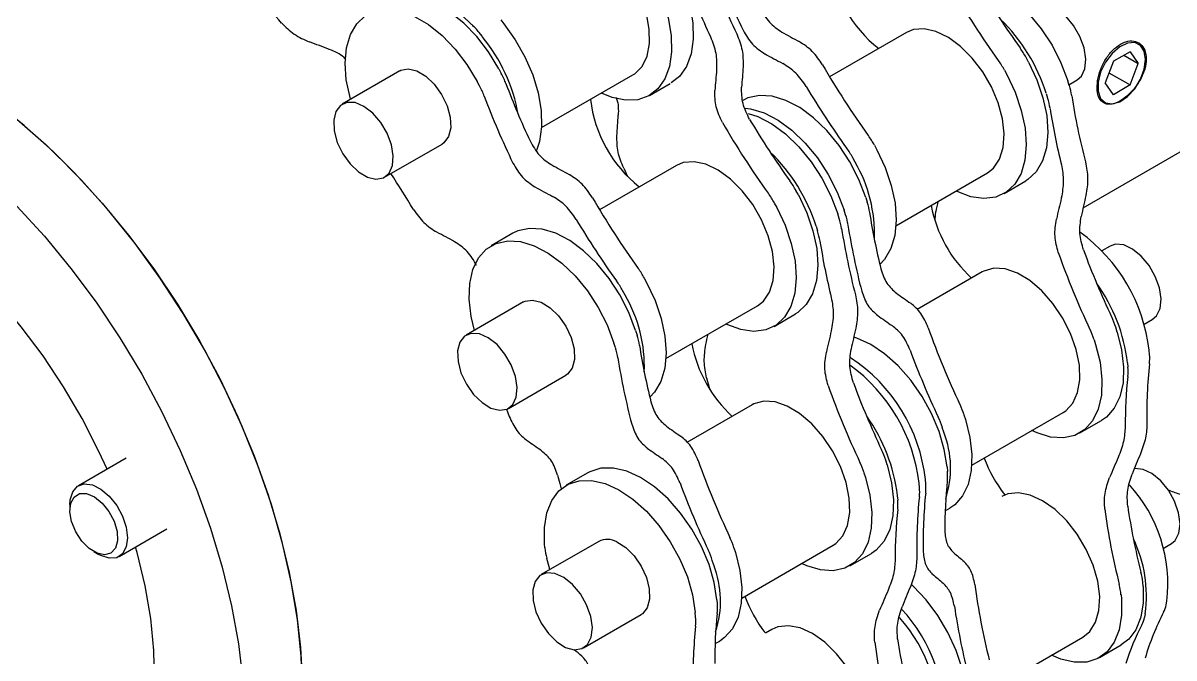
# Model space of a CAD drawing. Header units: millimetres. Extents: x 0 to 11880, y 0 to 8400.
# Drawn here: x 6542.7 to 6655.5, y 1450.1 to 1512.3 of the extents above; entities that cross this region are included whole.
import ezdxf

# ---------------------------------------------------------------- set-up
doc = ezdxf.new("R2010")
doc.units = ezdxf.units.MM
doc.header["$LTSCALE"] = 20

msp = doc.modelspace()

# ---------------------------------------------------------------- linework, layer by layer
at = {"color": 7, "linetype": 'Continuous', "lineweight": 25}
for p, q in [((6589.54, 1512.6), (6589.85, 1512.22)), ((6587.73, 1511), (6587.42, 1511.38)), ((6629.29, 1511.37), (6621.77, 1507.03)), ((6641.25, 1508.47), (6641.01, 1508.91)), ((6646.6, 1494.21), (6672.64, 1509.24)), ((6651.2, 1509.49), (6649.57, 1508.55)), ((6650.6, 1509.15), (6652.01, 1508.33)), ((6651.2, 1509.49), (6652.01, 1508.33)), ((6589.36, 1507.8), (6589.6, 1507.36)), ((6649.57, 1508.55), (6648.75, 1506.44)), ((6651.2, 1506.23), (6652.01, 1508.33)), ((6579.65, 1507.61), (6574.02, 1504.36)), ((6593.54, 1502.05), (6602.49, 1507.21)), ((6638.89, 1507.69), (6639.13, 1507.25)), ((6645.25, 1506.18), (6645.1, 1506.63)), ((6645.22, 1506.26), (6646.02, 1506.72)), ((6649.13, 1507.42), (6651.2, 1506.23)), ((6587.47, 1506.14), (6587.24, 1506.58)), ((6604.13, 1505.2), (6606.14, 1506.36)), ((6649.57, 1505.28), (6648.75, 1506.44)), ((6651.2, 1506.23), (6649.57, 1505.28)), ((6642.98, 1505.41), (6643.13, 1504.95)), ((6578.16, 1497.19), (6583.79, 1500.44)), ((6626.15, 1500.33), (6626.39, 1499.89)), ((6624.27, 1498.67), (6624.03, 1499.11)), ((6606.75, 1498.35), (6599.23, 1494.01)), ((6601.59, 1498.07), (6601.98, 1497.27)), ((6628.27, 1492.45), (6637.23, 1497.62)), ((6638.86, 1495.6), (6640.98, 1496.83)), ((6618.71, 1495.46), (6618.47, 1495.9)), ((6616.35, 1494.67), (6616.59, 1494.23)), ((6625.31, 1495.2), (6625.45, 1494.75)), ((6622.71, 1493.16), (6622.56, 1493.62)), ((6623.33, 1493.52), (6623.18, 1493.98)), ((6632.12, 1493.09), (6632.19, 1493.83)), ((6620.44, 1492.39), (6620.58, 1491.94)), ((6590.73, 1491.71), (6588.61, 1490.49)), ((6649.24, 1490.45), (6648.44, 1489.99)), ((6636.71, 1487.92), (6630.33, 1484.23)), ((6603.61, 1487.32), (6603.84, 1486.88)), ((6601.72, 1485.65), (6601.49, 1486.09)), ((6591.79, 1484.98), (6586.16, 1481.73)), ((6605.73, 1479.43), (6614.69, 1484.6)), ((6616.32, 1482.59), (6618.44, 1483.81)), ((6652.58, 1482.81), (6653.38, 1483.28)), ((6602.76, 1482.19), (6602.91, 1481.73)), ((6649.94, 1482.04), (6649.8, 1482.5)), ((6600.79, 1480.51), (6600.64, 1480.96)), ((6647.68, 1481.27), (6647.82, 1480.82)), ((6653.11, 1479.82), (6653.07, 1480.25)), ((6650.95, 1479.02), (6650.98, 1478.6)), ((6590.3, 1474.56), (6595.93, 1477.81)), ((6590.12, 1474.47), (6590.38, 1473.78)), ((6614.17, 1474.91), (6607.79, 1471.22)), ((6634.93, 1473.92), (6635.08, 1473.46)), ((6635.7, 1469), (6644.65, 1474.17)), ((6646.29, 1472.15), (6648.41, 1473.38)), ((6632.96, 1472.24), (6632.81, 1472.69)), ((6552.83, 1469.68), (6548.16, 1466.98)), ((6627.4, 1469.03), (6627.26, 1469.49)), ((6598.09, 1468.26), (6595.97, 1467.04)), ((6625.13, 1468.26), (6625.28, 1467.8)), ((6633.27, 1468.82), (6633.31, 1468.39)), ((6630.56, 1466.81), (6630.53, 1467.23)), ((6631.19, 1467.17), (6631.15, 1467.59)), ((6628.4, 1466.01), (6628.44, 1465.58)), ((6547.33, 1465.15), (6547.33, 1464.58)), ((6633.08, 1464.53), (6633.55, 1464.8)), ((6552.16, 1460.05), (6556.83, 1462.75)), ((6599.15, 1461.53), (6593.52, 1458.28)), ((6549.67, 1460.53), (6550.16, 1460.25)), ((6593.87, 1460.89), (6593.84, 1461.31)), ((6612.39, 1460.9), (6612.54, 1460.45)), ((6613.16, 1455.98), (6622.11, 1461.15)), ((6623.74, 1459.14), (6625.87, 1460.36)), ((6654.45, 1460.85), (6655.25, 1461.32)), ((6610.41, 1459.22), (6610.27, 1459.68)), ((6652.48, 1457.11), (6652.44, 1457.54)), ((6650.32, 1456.32), (6650.36, 1455.89)), ((6610.73, 1455.8), (6610.76, 1455.38)), ((6654.74, 1455.32), (6654.81, 1455.68)), ((6597.66, 1451.11), (6603.29, 1454.36)), ((6608.64, 1454.15), (6608.61, 1454.58)), ((6652.69, 1454.45), (6652.62, 1454.1)), ((6616.11, 1452.91), (6615.48, 1452.55)), ((6610.54, 1451.52), (6611, 1451.78)), ((6637.64, 1447.01), (6646.59, 1452.17)), ((6648.22, 1450.16), (6650.34, 1451.39))]:
    msp.add_line(p, q, dxfattribs=at)
at = {"color": 7, "linetype": 'Continuous', "lineweight": 25, "flags": 128}
for points in [[(6603.39, 1508.04), (6603.88, 1509.04), (6604.12, 1510.28), (6604.09, 1511.69), (6603.81, 1513.22), (6603.28, 1514.79), (6602.53, 1516.32), (6601.59, 1517.75), (6600.51, 1519.01), (6599.33, 1520.04), (6598.12, 1520.79), (6596.93, 1521.23), (6595.81, 1521.33), (6594.81, 1521.1), (6594.56, 1520.97)], [(6604.71, 1520.8), (6605.83, 1519.24), (6606.78, 1517.56), (6607.54, 1515.8), (6608.07, 1514.03), (6608.37, 1512.32), (6608.41, 1510.71), (6608.2, 1509.27), (6607.74, 1508.04), (6607.06, 1507.07), (6606.25, 1506.43)], [(6602.59, 1519.58), (6603.71, 1518.02), (6604.66, 1516.33), (6605.42, 1514.57), (6605.95, 1512.81), (6606.25, 1511.09), (6606.29, 1509.49), (6606.08, 1508.05), (6605.62, 1506.82), (6604.94, 1505.84), (6604.05, 1505.16), (6602.98, 1504.78), (6601.77, 1504.73), (6600.47, 1505), (6599.41, 1505.43)], [(6636.24, 1516.49), (6637.27, 1516.15), (6638.64, 1515.44), (6640, 1514.44), (6641.3, 1513.19), (6642.5, 1511.74), (6643.56, 1510.12), (6644.43, 1508.4), (6645.1, 1506.63)], [(6589.36, 1507.8), (6588.35, 1509.46), (6587.19, 1510.97), (6585.92, 1512.29), (6584.57, 1513.36), (6583.2, 1514.16), (6581.85, 1514.66), (6580.57, 1514.84), (6579.4, 1514.69), (6578.59, 1514.35)], [(6574.82, 1504.83), (6574.78, 1504.99), (6574.41, 1506.72), (6574.3, 1508.37), (6574.43, 1509.86), (6574.81, 1511.16), (6575.43, 1512.22), (6576.26, 1512.99), (6577.28, 1513.46), (6578.45, 1513.61), (6579.73, 1513.44), (6581.08, 1512.94), (6582.45, 1512.14), (6583.8, 1511.06), (6585.07, 1509.75), (6586.23, 1508.23), (6587.24, 1506.58)], [(6646.02, 1506.72), (6646.44, 1507.09), (6646.78, 1507.82), (6646.87, 1508.77), (6646.71, 1509.86), (6646.29, 1510.98), (6645.67, 1512.05), (6644.9, 1512.96), (6644.04, 1513.64), (6643.17, 1514.02), (6642.37, 1514.07), (6641.88, 1513.89)], [(6589.85, 1512.22), (6590.97, 1510.66), (6591.92, 1508.97), (6592.68, 1507.22), (6593.21, 1505.45), (6593.5, 1503.74), (6593.55, 1502.13), (6593.34, 1500.69), (6593.05, 1499.82)], [(6637.23, 1497.62), (6637.82, 1498.08), (6638.42, 1498.96), (6638.77, 1500.1), (6638.87, 1501.44), (6638.7, 1502.92), (6638.28, 1504.48), (6637.63, 1506.04), (6636.77, 1507.53), (6635.74, 1508.87), (6634.6, 1510.01), (6633.4, 1510.89), (6632.19, 1511.47), (6631.03, 1511.73), (6629.97, 1511.65), (6629.29, 1511.37)], [(6652.72, 1508.74), (6652.6, 1509.54), (6652.23, 1510.11), (6651.66, 1510.39), (6650.96, 1510.34), (6650.19, 1509.97), (6649.44, 1509.32), (6648.8, 1508.46), (6648.32, 1507.49), (6648.07, 1506.5), (6648.07, 1505.61), (6648.32, 1504.91), (6648.8, 1504.48), (6649.44, 1504.37), (6650.19, 1504.58), (6650.96, 1505.1), (6651.66, 1505.86), (6652.23, 1506.79), (6652.6, 1507.79), (6652.72, 1508.74)], [(6579.65, 1507.61), (6579.76, 1507.67), (6580.49, 1507.81), (6581.33, 1507.6), (6582.2, 1507.09), (6583.03, 1506.3), (6583.74, 1505.3), (6584.28, 1504.2), (6584.58, 1503.08), (6584.64, 1502.04), (6584.43, 1501.18), (6583.98, 1500.58), (6583.79, 1500.44)], [(6602.49, 1507.21), (6602.67, 1507.32), (6603.39, 1508.04)], [(6641.25, 1508.47), (6642.07, 1506.73), (6642.67, 1504.96), (6643.04, 1503.23), (6643.16, 1501.58), (6643.02, 1500.09), (6642.64, 1498.79), (6642.02, 1497.73), (6641.19, 1496.96), (6640.98, 1496.83)], [(6639.13, 1507.25), (6639.95, 1505.51), (6640.55, 1503.74), (6640.92, 1502), (6641.04, 1500.36), (6640.9, 1498.86), (6640.52, 1497.56), (6639.9, 1496.51), (6639.07, 1495.73), (6638.05, 1495.26), (6636.88, 1495.11), (6635.6, 1495.29), (6634.25, 1495.79), (6634.22, 1495.8)], [(6570.12, 1446.77), (6570, 1450.26), (6569.63, 1453.86), (6569.01, 1457.56), (6568.16, 1461.33), (6567.07, 1465.14), (6565.75, 1468.96), (6564.22, 1472.77), (6562.48, 1476.54), (6560.54, 1480.25), (6558.43, 1483.86), (6556.14, 1487.36), (6553.71, 1490.71), (6551.15, 1493.9), (6548.47, 1496.91), (6545.69, 1499.7), (6542.84, 1502.27), (6539.93, 1504.59)], [(6578.05, 1497.14), (6578.6, 1497.59), (6578.94, 1498.34), (6579.01, 1499.29), (6578.83, 1500.38), (6578.41, 1501.51), (6577.78, 1502.57), (6577, 1503.47), (6576.14, 1504.13), (6575.27, 1504.5), (6574.48, 1504.53), (6573.83, 1504.23), (6573.38, 1503.62), (6573.18, 1502.77), (6573.23, 1501.73), (6573.53, 1500.61), (6574.07, 1499.5), (6574.78, 1498.51), (6575.61, 1497.72), (6576.48, 1497.2), (6577.32, 1497), (6578.05, 1497.14)], [(6625.31, 1495.2), (6624.64, 1496.97), (6623.76, 1498.69), (6622.7, 1500.31), (6621.5, 1501.76), (6620.2, 1503.01), (6618.84, 1504.01), (6617.47, 1504.72), (6616.14, 1505.13), (6614.89, 1505.2), (6613.76, 1504.96), (6613.27, 1504.72)], [(6613.49, 1503.97), (6614.02, 1503.9), (6615.35, 1503.5), (6616.72, 1502.79), (6618.08, 1501.79), (6619.38, 1500.54), (6620.58, 1499.08), (6621.64, 1497.47), (6622.51, 1495.74), (6623.18, 1493.98)], [(6613.8, 1503.45), (6614.73, 1503.14), (6616.1, 1502.43), (6617.46, 1501.43), (6618.76, 1500.18), (6619.96, 1498.72), (6621.01, 1497.11), (6621.89, 1495.38), (6622.56, 1493.62)], [(6542.12, 1502.87), (6544.99, 1500.36), (6547.78, 1497.63), (6550.49, 1494.67), (6553.08, 1491.53), (6555.55, 1488.21), (6557.87, 1484.75), (6560.03, 1481.16), (6562.01, 1477.48), (6563.8, 1473.72), (6565.39, 1469.92), (6566.76, 1466.09), (6567.91, 1462.28), (6568.82, 1458.5), (6569.5, 1454.78), (6569.93, 1451.15), (6570.12, 1447.63)], [(6626.39, 1499.89), (6627.21, 1498.15), (6627.81, 1496.38), (6628.18, 1494.65), (6628.29, 1493), (6628.16, 1491.5), (6627.78, 1490.21), (6627.16, 1489.15), (6626.69, 1488.66)], [(6614.69, 1484.6), (6615.28, 1485.07), (6615.88, 1485.95), (6616.23, 1487.08), (6616.33, 1488.43), (6616.16, 1489.91), (6615.74, 1491.47), (6615.09, 1493.03), (6614.23, 1494.51), (6613.2, 1495.86), (6612.06, 1497), (6610.86, 1497.88), (6609.65, 1498.46), (6608.49, 1498.72), (6607.43, 1498.63), (6606.75, 1498.35)], [(6618.71, 1495.46), (6619.53, 1493.72), (6620.13, 1491.95), (6620.5, 1490.21), (6620.61, 1488.57), (6620.48, 1487.07), (6620.1, 1485.77), (6619.48, 1484.72), (6618.65, 1483.94), (6618.44, 1483.81)], [(6542.13, 1494.36), (6544.83, 1491.41), (6547.43, 1488.26), (6549.89, 1484.95), (6552.21, 1481.48), (6554.37, 1477.9), (6556.35, 1474.21), (6558.14, 1470.45), (6559.73, 1466.65), (6561.1, 1462.83), (6562.25, 1459.01), (6563.17, 1455.23), (6563.84, 1451.51), (6564.27, 1447.88)], [(6616.59, 1494.23), (6617.41, 1492.49), (6618.01, 1490.72), (6618.38, 1488.99), (6618.49, 1487.34), (6618.36, 1485.85), (6617.98, 1484.55), (6617.36, 1483.49), (6616.52, 1482.72), (6615.51, 1482.25), (6614.34, 1482.1), (6613.06, 1482.27), (6611.71, 1482.77), (6611.68, 1482.79)], [(6550.98, 1468.61), (6550.18, 1470.34), (6548.53, 1473.56), (6546.7, 1476.68), (6544.7, 1479.69), (6542.56, 1482.55), (6540.29, 1485.23), (6537.91, 1487.72), (6535.46, 1489.98), (6532.94, 1492), (6530.39, 1493.76), (6529.92, 1494.05)], [(6602.76, 1482.19), (6602.09, 1483.96), (6601.21, 1485.68), (6600.16, 1487.29), (6598.96, 1488.75), (6597.66, 1490), (6596.3, 1491), (6594.93, 1491.71), (6593.6, 1492.11), (6592.35, 1492.19), (6591.22, 1491.94), (6590.73, 1491.71)], [(6586.96, 1482.19), (6586.64, 1483.57), (6586.44, 1485.25), (6586.5, 1486.8), (6586.81, 1488.16), (6587.36, 1489.29), (6588.13, 1490.15), (6589.1, 1490.72), (6590.23, 1490.97), (6591.48, 1490.89), (6592.81, 1490.49), (6594.18, 1489.77), (6595.54, 1488.78), (6596.84, 1487.53), (6598.04, 1486.07), (6599.09, 1484.45), (6599.97, 1482.73), (6600.64, 1480.96)], [(6653.38, 1483.28), (6653.78, 1483.62), (6654.14, 1484.34), (6654.24, 1485.28), (6654.08, 1486.36), (6653.68, 1487.48), (6653.07, 1488.55), (6652.3, 1489.48), (6651.44, 1490.16), (6650.58, 1490.56), (6649.77, 1490.63), (6649.24, 1490.45)], [(6644.65, 1474.17), (6644.91, 1474.33), (6645.61, 1475.08), (6646.07, 1476.11), (6646.29, 1477.36), (6646.24, 1478.79), (6645.93, 1480.33), (6645.38, 1481.89), (6644.6, 1483.42), (6643.65, 1484.84), (6642.55, 1486.08), (6641.37, 1487.08), (6640.16, 1487.8), (6638.97, 1488.21), (6637.86, 1488.28), (6636.88, 1488.01), (6636.71, 1487.92)], [(6603.84, 1486.88), (6604.66, 1485.14), (6605.27, 1483.37), (6605.63, 1481.63), (6605.75, 1479.99), (6605.62, 1478.49), (6605.23, 1477.19), (6604.62, 1476.14), (6604.15, 1475.65)], [(6591.79, 1484.98), (6591.93, 1485.05), (6592.67, 1485.17)], [(6592.67, 1485.17), (6593.51, 1484.95), (6594.38, 1484.42), (6595.21, 1483.61), (6595.91, 1482.61), (6596.44, 1481.51), (6596.73, 1480.39), (6596.77, 1479.36), (6596.55, 1478.51), (6596.09, 1477.92), (6595.93, 1477.81)], [(6589.42, 1474.37), (6590.16, 1474.49), (6590.72, 1474.93), (6591.06, 1475.66), (6591.15, 1476.61), (6590.99, 1477.69), (6590.57, 1478.82), (6589.95, 1479.88), (6589.18, 1480.8), (6588.32, 1481.47), (6587.45, 1481.85), (6586.65, 1481.9), (6586, 1481.62), (6585.54, 1481.03), (6585.32, 1480.18), (6585.36, 1479.15), (6585.65, 1478.03), (6586.18, 1476.92), (6586.88, 1475.92), (6587.71, 1475.12), (6588.58, 1474.58), (6589.42, 1474.37)], [(6649.94, 1482.04), (6650.38, 1480.29), (6650.57, 1478.61), (6650.52, 1477.07), (6650.21, 1475.7), (6649.66, 1474.57), (6648.89, 1473.71), (6648.41, 1473.38)], [(6633.27, 1468.82), (6633, 1470.52), (6632.49, 1472.29), (6631.76, 1474.05), (6630.82, 1475.74), (6629.72, 1477.32), (6628.48, 1478.72), (6627.16, 1479.9), (6625.79, 1480.81), (6624.43, 1481.43), (6624.13, 1481.53)], [(6647.82, 1480.82), (6648.26, 1479.07), (6648.45, 1477.39), (6648.39, 1475.84), (6648.08, 1474.48), (6647.54, 1473.35), (6646.76, 1472.48), (6645.8, 1471.92), (6644.67, 1471.67), (6643.42, 1471.75), (6642.09, 1472.15), (6641.57, 1472.39)], [(6609.72, 1477.55), (6609.98, 1476.61), (6610.02, 1476.44)], [(6622.11, 1461.15), (6622.37, 1461.32), (6623.06, 1462.07), (6623.53, 1463.09), (6623.74, 1464.35), (6623.69, 1465.78), (6623.39, 1467.31), (6622.83, 1468.88), (6622.06, 1470.41), (6621.11, 1471.82), (6620.01, 1473.06), (6618.83, 1474.07), (6617.62, 1474.79), (6616.43, 1475.19), (6615.32, 1475.26), (6614.34, 1474.99), (6614.17, 1474.91)], [(6635.08, 1473.46), (6635.52, 1471.71), (6635.71, 1470.03), (6635.65, 1468.49), (6635.34, 1467.12), (6634.79, 1465.99), (6634.02, 1465.13), (6633.55, 1464.8)], [(6610.73, 1455.8), (6610.46, 1457.51), (6609.95, 1459.27), (6609.21, 1461.03), (6608.28, 1462.73), (6607.17, 1464.3), (6605.94, 1465.7), (6604.62, 1466.88), (6603.25, 1467.8), (6601.89, 1468.42), (6600.58, 1468.72), (6599.36, 1468.71), (6598.27, 1468.36), (6598.09, 1468.26)], [(6627.4, 1469.03), (6627.84, 1467.28), (6628.03, 1465.6), (6627.97, 1464.05), (6627.66, 1462.69), (6627.11, 1461.56), (6626.34, 1460.69), (6625.87, 1460.36)], [(6655.25, 1461.32), (6655.62, 1461.63), (6655.99, 1462.33), (6656.11, 1463.26), (6655.96, 1464.34), (6655.57, 1465.47), (6654.97, 1466.54), (6654.21, 1467.47), (6653.35, 1468.18), (6652.48, 1468.59), (6651.68, 1468.67), (6651.62, 1468.67)], [(6547.33, 1465.15), (6547.36, 1465.62), (6547.61, 1466.4), (6548.09, 1466.93), (6548.74, 1467.16), (6549.53, 1467.06), (6550.37, 1466.65), (6551.19, 1465.96), (6551.92, 1465.05), (6552.5, 1464.01), (6552.86, 1462.92), (6552.99, 1461.88), (6552.86, 1460.99), (6552.5, 1460.33), (6551.92, 1459.94), (6551.19, 1459.88), (6550.37, 1460.14), (6550.16, 1460.25)], [(6593.84, 1461.31), (6593.82, 1462.9), (6594.06, 1464.33), (6594.54, 1465.53), (6595.24, 1466.48), (6596.15, 1467.14), (6597.24, 1467.48), (6598.45, 1467.5), (6599.77, 1467.19), (6601.13, 1466.57), (6602.5, 1465.66), (6603.82, 1464.48), (6605.05, 1463.08), (6606.16, 1461.5), (6607.09, 1459.81), (6607.83, 1458.05), (6608.34, 1456.29), (6608.61, 1454.58)], [(6595.11, 1468.02), (6595.32, 1467.2), (6595.45, 1466.67)], [(6625.28, 1467.8), (6625.72, 1466.05), (6625.91, 1464.37), (6625.85, 1462.83), (6625.54, 1461.47), (6624.99, 1460.33), (6624.22, 1459.47), (6623.26, 1458.91), (6622.13, 1458.66), (6620.88, 1458.74), (6619.54, 1459.14), (6619.03, 1459.37)], [(6548.5, 1461.57), (6547.91, 1462.48), (6547.5, 1463.47), (6547.33, 1464.43), (6547.42, 1465.27), (6547.75, 1465.88), (6548.28, 1466.21), (6548.97, 1466.22), (6549.73, 1465.9), (6550.49, 1465.29), (6551.16, 1464.46), (6551.66, 1463.5), (6551.95, 1462.51), (6552, 1461.59), (6551.79, 1460.86), (6551.35, 1460.38), (6550.73, 1460.21), (6549.99, 1460.37), (6549.22, 1460.84), (6548.5, 1461.57)], [(6646.59, 1452.17), (6647.25, 1452.72), (6647.83, 1453.62), (6648.16, 1454.78), (6648.23, 1456.14), (6648.03, 1457.64), (6647.59, 1459.2), (6646.91, 1460.75), (6646.03, 1462.23), (6645, 1463.55), (6643.85, 1464.67), (6642.64, 1465.52), (6641.43, 1466.07), (6640.28, 1466.29), (6639.24, 1466.18), (6638.65, 1465.93)], [(6551.55, 1434.64), (6552.29, 1435.65), (6553.42, 1437.65), (6554.33, 1439.89), (6555, 1442.36), (6555.44, 1445.03), (6555.62, 1447.87), (6555.56, 1450.86), (6555.25, 1453.98), (6554.7, 1457.19), (6553.91, 1460.46), (6553.76, 1460.98)], [(6600.92, 1461.49), (6601.79, 1460.94), (6602.61, 1460.12), (6603.31, 1459.12), (6603.82, 1458), (6604.1, 1456.89), (6604.13, 1455.87), (6603.9, 1455.03), (6603.43, 1454.45), (6603.29, 1454.36)], [(6612.54, 1460.45), (6612.98, 1458.7), (6613.17, 1457.02), (6613.11, 1455.47), (6612.8, 1454.11), (6612.25, 1452.98), (6611.48, 1452.11), (6611, 1451.78)], [(6594.04, 1459.9), (6594.25, 1459.08), (6594.32, 1458.75)], [(6595.9, 1451.16), (6596.74, 1450.92), (6597.49, 1451.03), (6598.06, 1451.45), (6598.42, 1452.17), (6598.52, 1453.11), (6598.36, 1454.19), (6597.96, 1455.32), (6597.35, 1456.39), (6596.58, 1457.31), (6595.72, 1458), (6594.86, 1458.39), (6594.05, 1458.46), (6593.39, 1458.19), (6592.92, 1457.62), (6592.69, 1456.78), (6592.71, 1455.76), (6592.99, 1454.64), (6593.51, 1453.53), (6594.21, 1452.52), (6595.03, 1451.71), (6595.9, 1451.16)], [(6635.01, 1444.25), (6635.17, 1445.73), (6635.08, 1447.36), (6634.74, 1449.09), (6634.16, 1450.86), (6633.36, 1452.61), (6632.37, 1454.27), (6631.22, 1455.8), (6629.96, 1457.14), (6629.75, 1457.33)], [(6652.48, 1457.11), (6652.5, 1455.52), (6652.26, 1454.1), (6651.78, 1452.89), (6651.07, 1451.95), (6650.34, 1451.39)], [(6650.36, 1455.89), (6650.37, 1454.3), (6650.14, 1452.87), (6649.66, 1451.67), (6648.95, 1450.72), (6648.04, 1450.06), (6646.96, 1449.72), (6645.74, 1449.7), (6644.43, 1450.01), (6643.51, 1450.4)], [(6624.05, 1439.16), (6624.71, 1439.7), (6625.28, 1440.61), (6625.61, 1441.77), (6625.68, 1443.13), (6625.49, 1444.62), (6625.05, 1446.18), (6624.37, 1447.74), (6623.49, 1449.21), (6622.45, 1450.54), (6621.3, 1451.66), (6620.1, 1452.51), (6618.89, 1453.06), (6617.74, 1453.28), (6616.7, 1453.16), (6616.11, 1452.91)]]:
    msp.add_lwpolyline(points, dxfattribs=at)
at = {"color": 7, "linetype": 'Continuous', "lineweight": 25}
for centre, radius, start, end in [((6688.1, 1547.54), 83, 200.7375, 205.6625), ((6634.35, 1519.75), 12.62, 186.3177, 232.0062), ((6513.45, 1463.94), 72.95, 41.5187, 46.8864), ((6636.55, 1565.41), 72.95, 221.5187, 226.8864), ((6687.48, 1547.18), 83, 200.7375, 205.6625), ((6685.04, 1545.82), 82.66, 200.7312, 204.9539), ((6710, 1559.84), 85.67, 210.8692, 215.6914), ((6707.99, 1558.69), 85.81, 210.1748, 215.6885), ((6626.4, 1500.17), 17.4, 17.5353, 45.9821), ((6581.56, 1506.68), 7.51, 38.69, 46.8202), ((6574.61, 1500.27), 16.94, 10.3456, 39.2527), ((6633.43, 1504.84), 8.61, 28.2568, 35.6817), ((6695.25, 1551.34), 85.81, 210.1748, 215.6885), ((6631.31, 1503.61), 8.61, 28.2568, 35.6817), ((6582.19, 1503.38), 8.41, 20.7645, 28.3062), ((6580.07, 1502.15), 8.41, 20.7645, 28.3062), ((6667.36, 1535.62), 82.66, 200.7312, 204.9539), ((6693.01, 1550.03), 85.67, 210.8692, 215.6914), ((6638.7, 1504.09), 6.88, 9.0204, 17.6464), ((6665.55, 1534.52), 83, 200.7375, 205.6625), ((6610.89, 1506.21), 12.62, 186.3177, 232.0062), ((6636.57, 1502.87), 6.88, 9.0204, 17.6464), ((6710.9, 1515.45), 66.22, 188.9306, 194.6565), ((6708.09, 1514.09), 65.52, 188.9118, 193.8424), ((6685.45, 1545.68), 85.81, 210.1748, 215.6885), ((6687.46, 1546.82), 85.67, 210.8692, 215.6914), ((6618.57, 1496.26), 8.61, 28.2568, 35.6817), ((6616.45, 1495.03), 8.61, 28.2568, 35.6817), ((6603.85, 1487.15), 17.4, 17.5353, 45.9821), ((6612.28, 1491.67), 13.88, 357.8273, 30.2739), ((6507.03, 1449.85), 86.16, 30.8766, 33.6191), ((6610.89, 1491.82), 8.61, 28.2568, 35.6817), ((6608.77, 1490.6), 8.61, 28.2568, 35.6817), ((6672.71, 1538.32), 85.81, 210.1748, 215.6885), ((6618.9, 1492.66), 6.88, 9.0204, 17.6464), ((6644.52, 1496.91), 13.05, 190.9603, 227.3082), ((6670.47, 1537.02), 85.67, 210.8692, 215.6914), ((6616.15, 1491.08), 6.88, 9.0204, 17.6464), ((6616.78, 1491.44), 6.88, 9.0204, 17.6464), ((6690.41, 1503.89), 65.52, 188.9118, 193.8424), ((6614.03, 1489.85), 6.88, 9.0204, 17.6464), ((6688.36, 1502.44), 66.22, 188.9306, 194.6565), ((6688.98, 1502.79), 66.22, 188.9306, 194.6565), ((6685.55, 1501.08), 65.52, 188.9118, 193.8424), ((6636.64, 1478.39), 16.53, 6.4625, 54.2683), ((6721.59, 1517.4), 82.19, 199.6112, 205.2856), ((6724.09, 1518.78), 82.6, 200.336, 205.2769), ((6596.03, 1483.24), 8.61, 28.2568, 35.6817), ((6593.9, 1482.02), 8.61, 28.2568, 35.6817), ((6634.5, 1477.12), 16.56, 6.6026, 35.7508), ((6589.74, 1478.66), 13.88, 357.8273, 30.2739), ((6642.08, 1480.05), 8.1, 17.5846, 25.3192), ((6708.85, 1510.04), 82.19, 199.6112, 205.2856), ((6639.96, 1478.83), 8.1, 17.5846, 25.3192), ((6596.35, 1479.65), 6.88, 9.0204, 17.6464), ((6667.87, 1490.88), 65.52, 188.9118, 193.8424), ((6621.07, 1483.37), 13.05, 190.9603, 227.3082), ((6594.23, 1478.42), 6.88, 9.0204, 17.6464), ((6707.1, 1508.98), 82.6, 200.336, 205.2769), ((6648.47, 1479.4), 4.66, 354.0508, 5.2402), ((6666.44, 1489.78), 66.22, 188.9306, 194.6565), ((6614.1, 1465.37), 16.53, 6.4625, 54.2683), ((6614.9, 1465.8), 16.35, 6.2941, 57.0125), ((6646.35, 1478.17), 4.66, 354.0508, 5.2402), ((6696.72, 1474.22), 43.87, 173.8654, 181.401), ((6693.89, 1473.05), 43.16, 173.8273, 180.3408), ((6699.05, 1504.38), 82.19, 199.6112, 205.2856), ((6701.55, 1505.77), 82.6, 200.336, 205.2769), ((6627.22, 1471.47), 8.1, 17.5846, 25.3192), ((6611.96, 1464.11), 16.56, 6.6026, 35.7508), ((6625.09, 1470.25), 8.1, 17.5846, 25.3192), ((6623.93, 1468.7), 9.69, 341.8788, 21.387), ((6686.31, 1497.03), 82.19, 199.6112, 205.2856), ((6619.54, 1467.04), 8.1, 17.5846, 25.3192), ((6649.71, 1474.48), 13.66, 200.5153, 217.6238), ((6617.42, 1465.81), 8.1, 17.5846, 25.3192), ((6628.67, 1467.97), 4.66, 354.0508, 5.2402), ((6684.56, 1495.97), 82.6, 200.336, 205.2769), ((6626.55, 1466.74), 4.66, 354.0508, 5.2402), ((6676.21, 1462.84), 43.16, 173.8273, 180.3408), ((6625.93, 1466.38), 4.66, 354.0508, 5.2402), ((6674.8, 1461.57), 43.87, 173.8654, 181.401), ((6640.4, 1457.33), 14.51, 353.4485, 42.2233), ((6623.8, 1465.16), 4.66, 354.0508, 5.2402), ((6674.18, 1461.21), 43.87, 173.8654, 181.401), ((6715.69, 1474.6), 65.43, 188.4489, 194.2208), ((6671.35, 1460.03), 43.16, 173.8273, 180.3408), ((6712.85, 1473.22), 64.69, 187.5869, 194.2445), ((6599.99, 1459.9), 1.83, 59.7343, 117.2238), ((6604.67, 1458.46), 8.1, 17.5846, 25.3192), ((6639.9, 1456.19), 12.91, 352.2733, 25.6682), ((6600.11, 1461.45), 6.26, 185.1476, 194.3316), ((6602.55, 1457.23), 8.1, 17.5846, 25.3192), ((6601.39, 1455.69), 9.69, 341.8788, 21.387), ((6646.21, 1456.98), 6.26, 5.1476, 14.3316), ((6700.11, 1465.86), 64.69, 187.5869, 194.2445), ((6644.08, 1455.75), 6.26, 5.1476, 14.3316), ((6626.25, 1460.95), 13.66, 200.5153, 217.6238), ((6606.13, 1454.95), 4.66, 354.0508, 5.2402), ((6617.75, 1444.47), 15.21, 354.5495, 43.3509), ((6698.71, 1464.8), 65.43, 188.4489, 194.2208), ((6652.02, 1455.86), 2.77, 333.0055, 348.8512), ((6604, 1453.73), 4.66, 354.0508, 5.2402), ((6653.67, 1449.83), 43.16, 173.8273, 180.3408), ((6617.86, 1444.32), 14.51, 353.4485, 42.2233), ((6649.9, 1454.63), 2.77, 333.0055, 348.8512), ((6677.47, 1442.74), 25.86, 152.7081, 163.4302), ((6652.26, 1448.56), 43.87, 173.8654, 181.401), ((6674.93, 1441.7), 25.41, 152.6494, 161.9248), ((6690.31, 1460.21), 64.69, 187.5869, 194.2445), ((6693.15, 1461.59), 65.43, 188.4489, 194.2208)]:
    msp.add_arc(centre, radius, start, end, dxfattribs=at)
for centre, major_axis, ratio, start_param, end_param in [((6645.28, 1522.51), (57.44, -22.33), 0.357774, 4.342784, 4.376194), ((6554.1, 1484.93), (60.71, -17.67), 0.465858, 1.396185, 1.429588), ((6642.58, 1520.95), (57.44, -22.33), 0.357774, 4.363698, 4.397102), ((6636.78, 1517.6), (11.27, 61.24), 0.39409, 1.804817, 1.838228), ((6639.49, 1519.16), (11.27, 61.24), 0.39409, 1.825732, 1.859135), ((6574.64, 1488.86), (11.27, 61.24), 0.39409, 4.988232, 5.021642), ((6622.74, 1509.5), (57.44, -22.33), 0.357774, 4.342784, 4.376194), ((6620.03, 1507.93), (57.44, -22.33), 0.357774, 4.363698, 4.397102), ((6678.94, 1492.35), (16.97, 61.23), 0.501166, 1.659134, 1.692537), ((6599.84, 1495.61), (16.97, 61.23), 0.501166, 4.821634, 4.837774), ((6676.23, 1490.79), (16.97, 61.23), 0.501166, 1.63822, 1.67163), ((6557.89, 1479.2), (57.44, -22.33), 0.357774, 1.222106, 1.255509), ((6662.19, 1482.69), (52.92, -26.43), 0.246744, 4.146675, 4.180086), ((6659.48, 1481.12), (52.92, -26.43), 0.246744, 4.16759, 4.200993), ((6577.29, 1482.6), (16.97, 61.23), 0.501166, 4.821634, 4.837774), ((6653.69, 1477.78), (16.97, 61.23), 0.501166, 1.63822, 1.67163), ((6656.39, 1479.34), (16.97, 61.23), 0.501166, 1.659134, 1.692537), ((6639.65, 1469.67), (52.92, -26.43), 0.246744, 4.146675, 4.180086), ((6560.55, 1472.93), (52.92, -26.43), 0.246744, 1.025997, 1.059401), ((6636.94, 1468.11), (52.92, -26.43), 0.246744, 4.16759, 4.200993), ((6684.26, 1451.53), (23.12, 59.44), 0.605256, 1.498811, 1.532222), ((6686.97, 1453.09), (23.12, 59.44), 0.605256, 1.519726, 1.553129), ((6670.23, 1443.42), (47.19, -30.35), 0.134892, 3.924801, 3.958211), ((6667.52, 1441.86), (47.19, -30.35), 0.134892, 3.945715, 3.979118), ((6664.43, 1440.08), (23.12, 59.44), 0.605256, 1.519726, 1.553129), ((6661.72, 1438.51), (23.12, 59.44), 0.605256, 1.498811, 1.532222), ((6561.81, 1466.76), (47.19, -30.35), 0.134892, 0.804123, 0.828111)]:
    msp.add_ellipse(centre, major_axis=major_axis, ratio=ratio, start_param=start_param, end_param=end_param, dxfattribs=at)
for points, knots in [([(6614.96, 1513.76), (6615.24, 1513.27), (6615.78, 1512.29), (6616.65, 1511.71), (6617.08, 1511.41)], [0, 0, 0, 0, 0.501749, 1, 1, 1, 1]), ([(6568.07, 1512.3), (6568.47, 1511.91), (6569.25, 1511.13), (6570.28, 1510.67), (6570.79, 1510.45)], [0, 0, 0, 0, 0.501325, 1, 1, 1, 1]), ([(6612.66, 1511.23), (6612.88, 1510.71), (6613.3, 1509.66), (6613.29, 1508.56), (6613.29, 1508.02)], [0, 0, 0, 0, 0.501325, 1, 1, 1, 1]), ([(6613.29, 1511.59), (6613.57, 1511.11), (6614.13, 1510.14), (6615.01, 1509.55), (6615.44, 1509.26)], [0, 0, 0, 0, 0.501325, 1, 1, 1, 1]), ([(6610.1, 1510.95), (6610.3, 1510.42), (6610.71, 1509.37), (6610.7, 1508.27), (6610.69, 1507.72)], [0, 0, 0, 0, 0.501749, 1, 1, 1, 1]), ([(6621.07, 1508.21), (6620.76, 1508.68), (6620.13, 1509.61), (6619.24, 1510.19), (6618.79, 1510.48)], [0, 0, 0, 0, 0.501092, 1, 1, 1, 1]), ([(6650.26, 1510.24), (6649.99, 1510.05), (6649.46, 1509.67), (6648.78, 1508.76), (6648.27, 1507.72), (6647.99, 1506.64), (6647.95, 1505.66), (6648.15, 1504.9), (6648.59, 1504.42), (6649.21, 1504.28), (6649.98, 1504.49), (6650.81, 1505.02), (6651.59, 1505.8), (6652.25, 1506.76), (6652.69, 1507.8), (6652.84, 1508.8), (6652.68, 1509.67), (6652.25, 1510.29), (6651.59, 1510.59), (6650.89, 1510.55), (6650.43, 1510.32), (6650.26, 1510.24)], [0, 0, 0, 0, 0.053488, 0.10697, 0.160635, 0.214422, 0.26801, 0.32139, 0.374874, 0.428614, 0.482364, 0.53586, 0.589234, 0.642809, 0.696593, 0.75027, 0.803692, 0.857107, 0.910772, 0.96456, 1, 1, 1, 1]), ([(6574.37, 1508.73), (6574.31, 1508.79), (6573.88, 1509.26), (6573.28, 1509.5), (6572.75, 1509.71)], [0, 0, 0, 0, 0.129001, 1, 1, 1, 1]), ([(6619.48, 1506.08), (6619.16, 1506.55), (6618.52, 1507.48), (6617.62, 1508.05), (6617.17, 1508.33)], [0, 0, 0, 0, 0.501325, 1, 1, 1, 1]), ([(6611.27, 1502.55), (6611.03, 1503.06), (6610.53, 1504.08), (6610.53, 1505.16), (6610.52, 1505.7)], [0, 0, 0, 0, 0.501092, 1, 1, 1, 1]), ([(6613.93, 1502.87), (6613.67, 1503.38), (6613.17, 1504.39), (6613.15, 1505.47), (6613.14, 1506.01)], [0, 0, 0, 0, 0.5013245, 1, 1, 1, 1]), ([(6600.82, 1505.04), (6600.84, 1504.98), (6601.1, 1504.42), (6601.07, 1503.81), (6601.06, 1503.27)], [0, 0, 0, 0, 0.108021, 1, 1, 1, 1]), ([(6601.59, 1498.07), (6601.37, 1498.59), (6600.94, 1499.64), (6600.93, 1500.72), (6600.93, 1501.27)], [0, 0, 0, 0, 0.501092, 1, 1, 1, 1]), ([(6592.42, 1500.75), (6592.69, 1500.26), (6593.24, 1499.28), (6594.11, 1498.69), (6594.54, 1498.4)], [0, 0, 0, 0, 0.501749, 1, 1, 1, 1]), ([(6590.74, 1498.58), (6591.02, 1498.09), (6591.59, 1497.12), (6592.46, 1496.54), (6592.9, 1496.25)], [0, 0, 0, 0, 0.501325, 1, 1, 1, 1]), ([(6644.48, 1498.42), (6644.57, 1497.89), (6644.76, 1496.82), (6644.56, 1495.71), (6644.47, 1495.15)], [0, 0, 0, 0, 0.501749, 1, 1, 1, 1]), ([(6646.84, 1498.69), (6646.94, 1498.16), (6647.15, 1497.1), (6646.96, 1495.98), (6646.87, 1495.42)], [0, 0, 0, 0, 0.501325, 1, 1, 1, 1]), ([(6598.53, 1495.19), (6598.21, 1495.66), (6597.58, 1496.6), (6596.69, 1497.18), (6596.25, 1497.46)], [0, 0, 0, 0, 0.501092, 1, 1, 1, 1]), ([(6596.94, 1493.07), (6596.62, 1493.53), (6595.98, 1494.46), (6595.08, 1495.04), (6594.63, 1495.32)], [0, 0, 0, 0, 0.501325, 1, 1, 1, 1]), ([(6580.98, 1494.07), (6581.31, 1493.6), (6581.95, 1492.67), (6582.85, 1492.09), (6583.3, 1491.81)], [0, 0, 0, 0, 0.501325, 1, 1, 1, 1]), ([(6644.17, 1489.81), (6644.03, 1490.35), (6643.74, 1491.42), (6643.9, 1492.53), (6643.99, 1493.09)], [0, 0, 0, 0, 0.501092, 1, 1, 1, 1]), ([(6646.64, 1490.08), (6646.49, 1490.62), (6646.18, 1491.69), (6646.34, 1492.8), (6646.41, 1493.36)], [0, 0, 0, 0, 0.501325, 1, 1, 1, 1]), ([(6587.18, 1488.55), (6586.9, 1489.04), (6586.34, 1490.01), (6585.46, 1490.59), (6585.02, 1490.88)], [0, 0, 0, 0, 0.501325, 1, 1, 1, 1]), ([(6626.8, 1488.21), (6626.96, 1487.72), (6627.29, 1486.74), (6627.98, 1486.13), (6628.32, 1485.83)], [0, 0, 0, 0, 0.5017487, 1, 1, 1, 1]), ([(6621.93, 1485.41), (6622.03, 1484.87), (6622.22, 1483.81), (6622.02, 1482.69), (6621.92, 1482.14)], [0, 0, 0, 0, 0.501749, 1, 1, 1, 1]), ([(6624.3, 1485.68), (6624.4, 1485.15), (6624.6, 1484.08), (6624.42, 1482.97), (6624.33, 1482.41)], [0, 0, 0, 0, 0.501325, 1, 1, 1, 1]), ([(6624.92, 1486.04), (6625.09, 1485.55), (6625.43, 1484.56), (6626.13, 1483.96), (6626.48, 1483.65)], [0, 0, 0, 0, 0.5013245, 1, 1, 1, 1]), ([(6631.43, 1482.46), (6631.21, 1482.95), (6630.79, 1483.94), (6630.07, 1484.55), (6629.72, 1484.85)], [0, 0, 0, 0, 0.501092, 1, 1, 1, 1]), ([(6629.65, 1480.27), (6629.43, 1480.77), (6628.99, 1481.76), (6628.26, 1482.37), (6627.9, 1482.67)], [0, 0, 0, 0, 0.501325, 1, 1, 1, 1]), ([(6609.72, 1477.55), (6609.61, 1478.08), (6609.39, 1479.15), (6609.56, 1480.26), (6609.65, 1480.82)], [0, 0, 0, 0, 0.501092, 1, 1, 1, 1]), ([(6621.63, 1476.8), (6621.48, 1477.33), (6621.19, 1478.4), (6621.36, 1479.52), (6621.45, 1480.08)], [0, 0, 0, 0, 0.501092, 1, 1, 1, 1]), ([(6624.1, 1477.07), (6623.94, 1477.6), (6623.64, 1478.67), (6623.79, 1479.79), (6623.87, 1480.35)], [0, 0, 0, 0, 0.501325, 1, 1, 1, 1]), ([(6604.26, 1475.2), (6604.42, 1474.71), (6604.75, 1473.73), (6605.44, 1473.12), (6605.78, 1472.82)], [0, 0, 0, 0, 0.501749, 1, 1, 1, 1]), ([(6590.38, 1473.78), (6590.6, 1473.29), (6591.05, 1472.3), (6591.77, 1471.69), (6592.13, 1471.39)], [0, 0, 0, 0, 0.501325, 1, 1, 1, 1]), ([(6602.38, 1473.03), (6602.55, 1472.53), (6602.89, 1471.55), (6603.59, 1470.94), (6603.94, 1470.64)], [0, 0, 0, 0, 0.501325, 1, 1, 1, 1]), ([(6650.73, 1472.79), (6650.7, 1472.3), (6650.64, 1471.33), (6650.24, 1470.28), (6650.04, 1469.76)], [0, 0, 0, 0, 0.501749, 1, 1, 1, 1]), ([(6652.86, 1473.15), (6652.84, 1472.66), (6652.8, 1471.68), (6652.41, 1470.63), (6652.22, 1470.1)], [0, 0, 0, 0, 0.501325, 1, 1, 1, 1]), ([(6608.89, 1469.44), (6608.67, 1469.94), (6608.24, 1470.93), (6607.53, 1471.53), (6607.17, 1471.84)], [0, 0, 0, 0, 0.501092, 1, 1, 1, 1]), ([(6595.11, 1468.02), (6594.94, 1468.51), (6594.6, 1469.5), (6593.9, 1470.1), (6593.55, 1470.4)], [0, 0, 0, 0, 0.501325, 1, 1, 1, 1]), ([(6607.11, 1467.26), (6606.89, 1467.76), (6606.45, 1468.75), (6605.72, 1469.36), (6605.36, 1469.66)], [0, 0, 0, 0, 0.501325, 1, 1, 1, 1]), ([(6648.73, 1464.68), (6648.7, 1465.19), (6648.65, 1466.21), (6649.02, 1467.27), (6649.2, 1467.8)], [0, 0, 0, 0, 0.501092, 1, 1, 1, 1]), ([(6650.98, 1464.99), (6650.94, 1465.5), (6650.87, 1466.53), (6651.23, 1467.6), (6651.41, 1468.13)], [0, 0, 0, 0, 0.501325, 1, 1, 1, 1]), ([(6654.9, 1466.59), (6655.27, 1466.45), (6656.31, 1466.05), (6658.02, 1465.63), (6660.02, 1465.33), (6662, 1465.28), (6663.94, 1465.5), (6665.72, 1465.93), (6666.79, 1466.41), (6667.27, 1466.63)], [0, 0, 0, 0, 0.087135, 0.243446, 0.399943, 0.556336, 0.71268, 0.869566, 1, 1, 1, 1]), ([(6633.05, 1462.59), (6633.09, 1462.14), (6633.17, 1461.25), (6633.66, 1460.71), (6633.9, 1460.44)], [0, 0, 0, 0, 0.501749, 1, 1, 1, 1]), ([(6630.94, 1460.5), (6630.99, 1460.05), (6631.09, 1459.15), (6631.58, 1458.6), (6631.83, 1458.33)], [0, 0, 0, 0, 0.501325, 1, 1, 1, 1]), ([(6628.19, 1459.78), (6628.16, 1459.29), (6628.1, 1458.32), (6627.7, 1457.27), (6627.5, 1456.75)], [0, 0, 0, 0, 0.501749, 1, 1, 1, 1]), ([(6630.32, 1460.14), (6630.3, 1459.65), (6630.26, 1458.67), (6629.87, 1457.61), (6629.68, 1457.09)], [0, 0, 0, 0, 0.501325, 1, 1, 1, 1]), ([(6635.99, 1457.32), (6635.89, 1457.8), (6635.7, 1458.74), (6635.19, 1459.29), (6634.93, 1459.56)], [0, 0, 0, 0, 0.501092, 1, 1, 1, 1]), ([(6633.99, 1455.18), (6633.89, 1455.66), (6633.68, 1456.61), (6633.15, 1457.17), (6632.89, 1457.44)], [0, 0, 0, 0, 0.5013245, 1, 1, 1, 1]), ([(6626.19, 1451.67), (6626.16, 1452.18), (6626.11, 1453.2), (6626.48, 1454.26), (6626.66, 1454.79)], [0, 0, 0, 0, 0.501092, 1, 1, 1, 1]), ([(6628.43, 1451.97), (6628.4, 1452.49), (6628.33, 1453.52), (6628.69, 1454.59), (6628.87, 1455.12)], [0, 0, 0, 0, 0.5013245, 1, 1, 1, 1]), ([(6598.39, 1448.12), (6598.34, 1448.57), (6598.24, 1449.47), (6597.75, 1450.02), (6597.5, 1450.29)], [0, 0, 0, 0, 0.501325, 1, 1, 1, 1])]:
    msp.add_open_spline(points, degree=3, knots=knots, dxfattribs=at)

doc.saveas('drawing.dxf')
